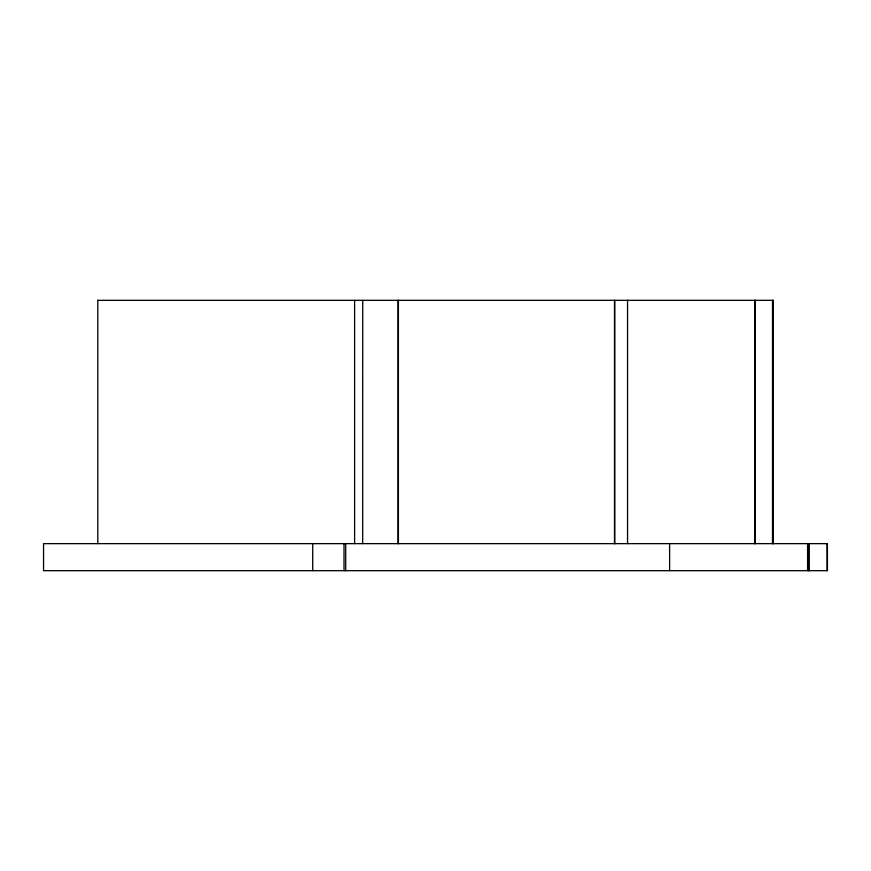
<?xml version="1.0" encoding="UTF-8"?>
<svg xmlns="http://www.w3.org/2000/svg" width="871" height="871" viewBox="0 0 871 871"><rect width="100%" height="100%" fill="white"/><g stroke="black" fill="none" stroke-linecap="round" stroke-linejoin="round"><path stroke-width="1.31" d="M97.628 300.321L773.372 300.321M827.145 543.646L827.145 570.679M809.007 543.646L809.007 570.679M808.626 543.646L808.626 570.679M807.591 543.646L807.591 570.679M772.501 300.321L772.501 543.646M755.113 300.321L755.037 543.646M754.83 300.321L754.83 543.646M669.614 543.646L669.614 570.679M627.556 300.321L627.556 543.646M614.708 300.321L614.708 543.646M614.501 300.321L614.501 543.646M398.406 300.321L398.406 543.646M398.069 300.321L398.069 543.646M362.717 300.321L362.684 543.646M354.617 300.321L354.617 543.646M345.7 543.646L345.7 570.679M344.012 543.646L344.012 570.679M312.722 543.646L312.722 570.679M97.813 300.321L97.813 543.646M827.439 543.646L43.55 543.646L43.561 570.679L827.439 570.679L827.396 543.646M773.339 543.646L773.339 300.321L773.285 543.646"/></g></svg>
